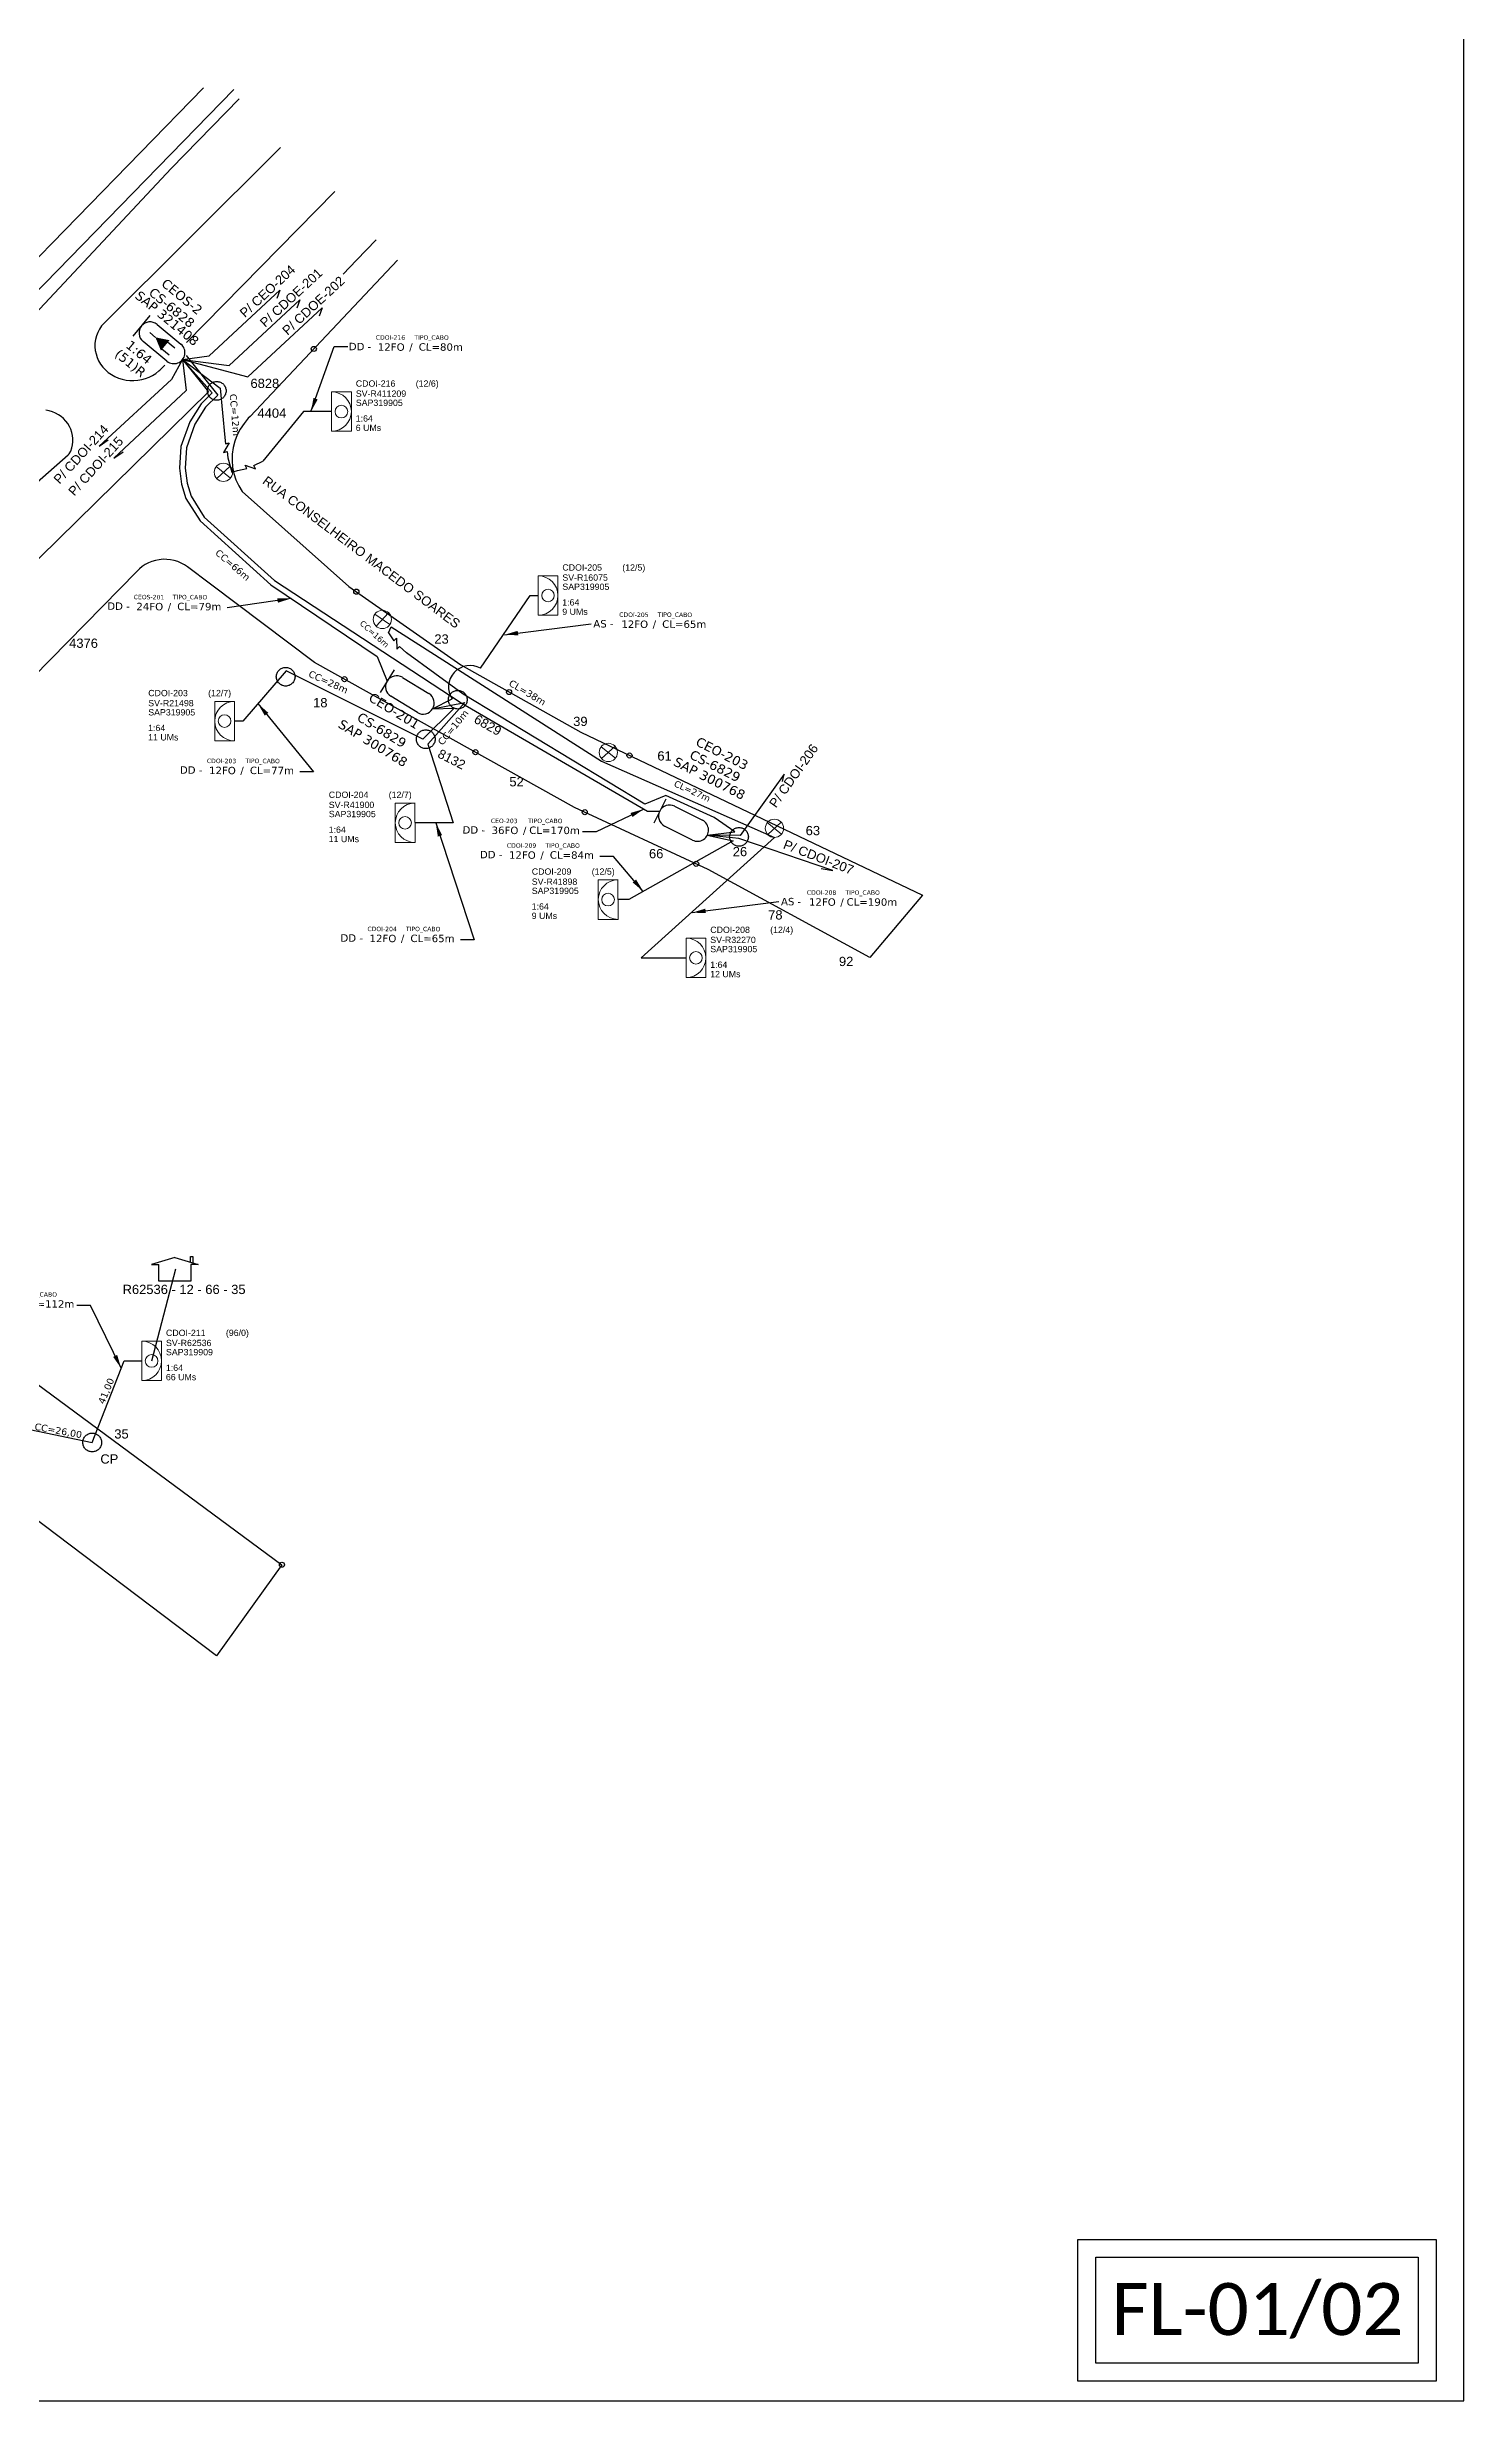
# Model space of a CAD drawing. Header units: millimetres. Extents: x 2479 to 4240, y 59 to 653.
# Drawn here: x 3110.6 to 3317.1, y 59.4 to 402.6 of the extents above; entities that cross this region are included whole.
import ezdxf
from ezdxf.enums import TextEntityAlignment as Align

# ---------------------------------------------------------------- set-up
doc = ezdxf.new("R2010")
doc.units = ezdxf.units.MM
doc.header["$LTSCALE"] = 0.1
doc.header["$MEASUREMENT"] = 0
doc.linetypes.add('PHANTOM2', pattern=[1.25, 0.625, -0.125, 0.125, -0.125, 0.125, -0.125])
doc.linetypes.add('UG', pattern=[3e-05, 1.5e-05, -5e-06, 0, -5e-06, 0, -5e-06])
for name, color, linetype in [('10.0-Cartográfico', 252, 'Continuous'), ('10.1-Caixas Subterrâneas', 5, 'Continuous'), ('10.3-Nome das Ruas', 252, 'Continuous'), ('20.4-CEOS', 1, 'Continuous'), ('20.5-CEO', 1, 'Continuous'), ('20.8-Legenda', 1, 'Continuous'), ('CAP a instalar', 1, 'Continuous'), ('CD a instalar', 1, 'Continuous'), ('label_cabos', 7, 'Continuous'), ('Legenda', 1, 'Continuous'), ('MUB_DIVISA', 7, 'Continuous'), ('MUB_NUMERACAO', 7, 'Continuous'), ('Subida Lateral', 5, 'Continuous')]:
    doc.layers.add(name, color=color, linetype=linetype)
for name, color, linetype, lineweight in [('10.4-Postes', 1, 'Continuous', 0), ("20.0-LEGENDA DOS CDO'S", 1, 'Continuous', 0), ('20.1-CDO_INTERIOR', 1, 'Continuous', 0)]:
    doc.layers.add(name, color=color, linetype=linetype, lineweight=lineweight)
doc.layers.add('10.5-Traçado Subterraneo', color=40, linetype='Continuous', plot=False)
doc.layers.add('EXTRA', color=50, linetype='Continuous', plot=False)
doc.styles.add('ARIAL', font='arial.ttf')
doc.styles.add('siredit', font='verdana.ttf')
doc.styles.get("Standard").update_dxf_attribs({"font": 'arial.ttf'})
doc.styles.add('WMF-Calibri0', font='calibri.ttf')
doc.linetypes.add('FENCELINE1', pattern='A,0.25,-0.1,[133,ltypeshp.shx,S=0.1,R=0,X=-0.1,Y=0],-0.1,1', length=1.45)
doc.dimstyles.new('CC', dxfattribs={"dimtxt": 1, "dimasz": 2, "dimexe": 0.18, "dimexo": 0.0625, "dimgap": 0.09, "dimtad": 0, "dimdec": 0, "dimrnd": 1, "dimzin": 0, "dimdsep": 46, "dimtxsty": 'siredit', "dimblk": 'NONE', "dimcen": 0, "dimse1": 1, "dimse2": 1, "dimsd1": 1, "dimsd2": 1, "dimclrt": 7, "dimadec": 0, "dimazin": 0, "dimtfac": 1, "dimtdec": 0, "dimtofl": 0, "dimtmove": 0, "dimatfit": 3, "dimfxl": 0, "dimtolj": 1, "dimtzin": 0, "dimarcsym": 0})
doc.dimstyles.new('CL', dxfattribs={"dimtxt": 1, "dimasz": 2, "dimexe": 0.18, "dimexo": 0.0625, "dimgap": 0.09, "dimtad": 0, "dimdec": 0, "dimrnd": 1, "dimzin": 0, "dimdsep": 46, "dimtxsty": 'siredit', "dimblk": 'NONE', "dimcen": 0, "dimse1": 1, "dimse2": 1, "dimsd1": 1, "dimsd2": 1, "dimclrt": 7, "dimadec": 0, "dimazin": 0, "dimtfac": 1, "dimtdec": 0, "dimtofl": 0, "dimtmove": 0, "dimatfit": 3, "dimfxl": 0, "dimtolj": 1, "dimtzin": 0, "dimarcsym": 0})

# ---------------------------------------------------------------- blocks, each defined once
blk = doc.blocks.new('DV')
at = {"linetype": 'Continuous'}
blk.add_circle((0, 0), 0.00000275, dxfattribs=at)
blk = doc.blocks.new('PTPT')
at = {"layer": '10.4-Postes', "color": 1, "linetype": 'PHANTOM2'}
for points in [[(-0.0000079, 0.0000104), (0.0000075, -0.000002)], [(0.000007, 0.0000109), (-0.0000074, -0.0000025)]]:
    blk.add_lwpolyline(points, dxfattribs=at)
at = {"layer": '10.4-Postes', "color": 1}
blk.add_circle((-0.0000002, 0.0000042), 0.00000987, dxfattribs=at)
blk = doc.blocks.new('MHMZ')
at = {"linetype": 'PHANTOM2'}
blk.add_circle((0, 0), 0.0000101, dxfattribs=at)
blk = doc.blocks.new('SURVEY_SURVEY')
for p, q in [((0.0000169, 0.0000264), (0.0000195, 0.0000264)), ((0.0000169, 0.0000205), (0.0000169, 0.0000264)), ((0.0000195, 0.0000264), (0.0000195, 0.0000198)), ((0, 0.0000254), (-0.0000251, 0.000018)), ((-0.0000251, 0.000018), (-0.0000173, 0.000018)), ((-0.0000172, 0), (-0.0000172, 0.0000179)), ((0.0000172, 0), (-0.0000172, 0)), ((0, 0.0000254), (0.0000251, 0.000018)), ((0.0000251, 0.000018), (0.0000172, 0.000018)), ((0.0000172, 0.000018), (0.0000172, 0))]:
    blk.add_line(p, q)
blk = doc.blocks.new('CEO_CT_DRT')
at = {"layer": '20.5-CEO', "color": 0}
for p, q in [((-1.56, 1.26), (1.8, 1.26)), ((1.8, -1.13), (-1.56, -1.13))]:
    blk.add_line(p, q, dxfattribs=at)
blk.add_lwpolyline([(-2.75, 1.51), (-2.75, -1.38)], dxfattribs=at)
for centre, start, end in [((-1.56, 0.07), 90, 270), ((1.8, 0.07), 270, 90)]:
    blk.add_arc(centre, 1.2, start, end, dxfattribs=at)
at = {"layer": '20.5-CEO', "color": 7, "style": 'siredit'}
for tag, p in [('CEO_Nº', (0.12, 5.61)), ('LOCAL', (0.12, 4.23)), ('SAP', (0.12, 2.97)), ('FIBRAS_RESERVA', (0.12, -1.94))]:
    blk.add_attdef(tag, text='', height=1.01, dxfattribs=at).set_placement(p, align=Align.TOP_CENTER)
blk = doc.blocks.new('CDOI_CT_ESQ')
at = {"layer": '20.1-CDO_INTERIOR', "color": 0, "lineweight": 18}
blk.add_lwpolyline([(-2.12, -2.13), (-2.12, 2.12), (0, 2.12), (0.01, -2.13)], close=True, dxfattribs=at)
blk.add_circle((-1.06, 0), 0.68, dxfattribs=at)
blk.add_arc((0.01, 0), 2.13, 90.0276, 270.0276, dxfattribs=at)
at = {"layer": "20.0-LEGENDA DOS CDO'S", "color": 0, "style": 'ARIAL'}
for tag, p in [('CDO_N', (-9.3, 2.69)), ('SAP', (-9.3, 0.61)), ('SURVEY', (-9.3, 1.6)), ('1:XX', (-9.31, -1.08)), ('UMS', (-9.31, -2.09))]:
    blk.add_attdef(tag, p, '', height=0.68, rotation=359.9724, dxfattribs=at)
blk.add_attdef('FIBRAS_UTILIZADAS', text='', height=0.68, rotation=359.9724, dxfattribs=at).set_placement((-1.59, 2.69), align=Align.CENTER)
blk = doc.blocks.new('CDOI_CT_DRT')
at = {"layer": '20.1-CDO_INTERIOR', "color": 0, "lineweight": 18}
blk.add_lwpolyline([(2.13, -2.13), (2.13, 2.12), (0, 2.12), (0, -2.13)], close=True, dxfattribs=at)
blk.add_circle((1.06, 0), 0.68, dxfattribs=at)
blk.add_arc((0, 0), 2.13, 269.9724, 89.9724, dxfattribs=at)
at = {"layer": "20.0-LEGENDA DOS CDO'S", "color": 0, "style": 'ARIAL'}
for tag, p in [('CDO_N', (2.61, 2.69)), ('SAP', (2.61, 0.61)), ('SURVEY', (2.61, 1.6)), ('1:XX', (2.6, -1.08)), ('UMS', (2.6, -2.09))]:
    blk.add_attdef(tag, p, '', height=0.68, rotation=359.9724, dxfattribs=at)
blk.add_attdef('FIBRAS_UTILIZADAS', text='', height=0.68, rotation=359.9724, dxfattribs=at).set_placement((10.32, 2.69), align=Align.CENTER)
blk = doc.blocks.new('CEOS_RP_CT_DRT')
at = {"layer": '20.4-CEOS', "color": 0}
for p, q in [((-4.54, 1.19), (-1.19, 1.19)), ((-1.19, -1.19), (-4.54, -1.19))]:
    blk.add_line(p, q, dxfattribs=at)
for points in [[(-5.73, -1.43), (-5.73, 1.44)], [(-3.79, 0), (-4.59, 0)], [(-2.47, 0.48), (-1.45, 0.48)], [(-2.47, -0.52), (-1.45, -0.52)]]:
    blk.add_lwpolyline(points, dxfattribs=at)
blk.add_lwpolyline([(-3.79, 0, 0, 1.47, 0), (-2.41, 0, 1.47, 1.47, 0)], format="xyseb", dxfattribs=at)
for centre, start, end in [((-4.54, 0), 90, 270), ((-1.19, 0), 270, 90)]:
    blk.add_arc(centre, 1.19, start, end, dxfattribs=at)
at = {"layer": '20.4-CEOS', "color": 7, "style": 'siredit'}
for tag, p in [('Nº_DA_CEOS', (-2.86, 5.6)), ('LOCAL', (-2.86, 4.24)), ('SAP', (-2.86, 2.78)), ('RACIO_SPLITAGEM', (-2.86, -1.88)), ('FIBRAS_SPLITTER', (-2.86, -3.58)), ('FIBRAS_TOP_C', (-2.86, -5.08)), ('RESERVA_FINAIS', (-2.86, -6.39))]:
    blk.add_attdef(tag, text='', height=1.01, dxfattribs=at).set_placement(p, align=Align.TOP_CENTER)
blk = doc.blocks.new('_None')
blk = doc.blocks.new('LEGENDA DOS CABOS')
at = {"layer": 'EXTRA', "color": 0, "style": 'siredit'}
for tag, p in [('ID', (4.6, 0.97)), ('XX', (9.03, 0.97))]:
    blk.add_attdef(tag, text='', height=0.48, rotation=359.69, dxfattribs=at).set_placement(p, align=Align.MIDDLE_CENTER)
at = {"layer": 'Legenda', "color": 0, "style": 'siredit'}
for tag, p in [('TIPO_CABO', (1.31, 0)), ('CABO', (4.69, -0.05)), ('/', (6.81, -0.05)), ('METROS', (10.03, -0.05))]:
    blk.add_attdef(tag, text='', height=0.8, rotation=359.69, dxfattribs=at).set_placement(p, align=Align.MIDDLE_CENTER)
blk = doc.blocks.new('*D19')
at = {"layer": 'Defpoints', "color": 0}
for p in [(3130.68, 351.99), (3121.33, 341.12), (3180.78, 308.91)]:
    blk.add_point(p, dxfattribs=at)
at = {"layer": 'label_cabos', "color": 7, "insert": (3137.67, 327.07), "char_height": 1, "attachment_point": 5, "rotation": 319.3075, "style": 'siredit'}
blk.add_mtext('\\A1;CC=66m', dxfattribs=at)
blk = doc.blocks.new('*D20')
at = {"layer": 'Defpoints', "color": 0}
for p in [(3134.99, 354.7), (3137.47, 354.9), (3135.97, 342.83)]:
    blk.add_point(p, dxfattribs=at)
at = {"layer": 'label_cabos', "color": 7, "insert": (3137.96, 348.97), "char_height": 1, "attachment_point": 5, "rotation": 274.7091, "style": 'siredit'}
blk.add_mtext('\\A1;CC=12m', dxfattribs=at)
blk = doc.blocks.new('*D21')
at = {"layer": 'Defpoints', "color": 0}
for p in [(3154.96, 323.1), (3166.91, 312.37), (3165.39, 310.67)]:
    blk.add_point(p, dxfattribs=at)
at = {"layer": 'label_cabos', "color": 7, "insert": (3158.32, 317.02), "char_height": 0.85, "attachment_point": 5, "rotation": 318.0482, "style": 'siredit'}
blk.add_mtext('\\A1;CC=16m', dxfattribs=at)
blk = doc.blocks.new('*D22')
at = {"layer": 'Defpoints', "color": 0}
for p in [(3163.67, 317.36), (3197.09, 298.77), (3196.61, 297.96)]:
    blk.add_point(p, dxfattribs=at)
at = {"layer": 'label_cabos', "color": 7, "insert": (3180.62, 308.47), "char_height": 1, "attachment_point": 5, "rotation": 329.5045, "style": 'siredit'}
blk.add_mtext('\\A1;CL=38m', dxfattribs=at)
blk = doc.blocks.new('*D25')
at = {"layer": 'Defpoints', "color": 0}
for p in [(3192.41, 299.74), (3216.61, 288.64), (3216.62, 288.67)]:
    blk.add_point(p, dxfattribs=at)
at = {"layer": 'label_cabos', "color": 7, "insert": (3204.64, 294.11), "char_height": 0.95, "attachment_point": 5, "rotation": 335.4288, "style": 'siredit'}
blk.add_mtext('\\A1;CL=27m', dxfattribs=at)
blk = doc.blocks.new('*D23')
at = {"layer": 'Defpoints', "color": 0}
for p in [(3171.31, 308.44), (3165.17, 300.89), (3166.72, 299.62)]:
    blk.add_point(p, dxfattribs=at)
at = {"layer": 'label_cabos', "color": 7, "insert": (3169.79, 303.39), "char_height": 1, "attachment_point": 5, "rotation": 50.8761, "style": 'siredit'}
blk.add_mtext('\\A1;CC=10m', dxfattribs=at)
blk = doc.blocks.new('*D26')
at = {"layer": 'Defpoints', "color": 0}
for p in [(3140.31, 313.34), (3141, 314.87), (3165.8, 301.68)]:
    blk.add_point(p, dxfattribs=at)
at = {"layer": 'label_cabos', "color": 7, "insert": (3151.6, 310.02), "char_height": 1, "attachment_point": 5, "rotation": 335.407, "style": 'siredit'}
blk.add_mtext('\\A1;CC=28m', dxfattribs=at)

msp = doc.modelspace()

# ---------------------------------------------------------------- linework, layer by layer
at = {"color": 0}
msp.add_line((3125.85, 211.03), (3129.35, 224.44), dxfattribs=at)
msp.add_lwpolyline([(2478.56, 59.39), (3317.13, 59.39), (3317.13, 653.39), (2478.56, 653.39), (2478.56, 59.39)])
for points in [[(3130.34, 357.02), (3134.21, 357.58), (3144.52, 367.15), (3144.08, 365.93)], [(3130.34, 357.02), (3137.15, 356.16), (3147.46, 365.74), (3147.02, 364.52)], [(3130.34, 357.02), (3139.88, 354.53), (3150.71, 364.59), (3150.27, 363.37)], [(3130.34, 357.02), (3128.73, 354.13), (3118.18, 344.4), (3119.52, 345.33)], [(3130.34, 357.02), (3130.86, 352.52), (3120.34, 342.65), (3121.67, 343.58)], [(3130.34, 357.02), (3134.66, 352.19), (3134.66, 352.19), (3133.07, 350.58), (3131.42, 347.96), (3130.12, 344.35), (3130.12, 344.35), (3129.92, 341.2), (3130.2, 338.85), (3130.85, 336.77), (3132.9, 333.52), (3143.24, 324.19), (3158.71, 313.72), (3160.18, 310.16)], [(3130.88, 357.62), (3135.47, 351.85), (3133.7, 350.08), (3132.16, 347.6), (3130.92, 344.18), (3130.73, 341.22), (3131, 339.02), (3131.6, 337.12), (3133.52, 334.05), (3143.76, 324.81), (3170.96, 306.98), (3170.96, 306.98), (3170.96, 306.98), (3198.11, 291.19), (3199.91, 291.18)], [(3166.8, 306.11), (3169.94, 306.19), (3165.35, 301.67), (3145.47, 311.64), (3139.12, 304.32), (3137.9, 304.32)], [(3217.79, 295.51), (3218.02, 296.57), (3211.61, 287.65), (3206.84, 287.68), (3206.84, 287.68)], [(3206.84, 287.68), (3210.59, 286.85), (3195.4, 278.29), (3193.82, 278.29)], [(3223.42, 282.82), (3225.13, 282.52), (3211.44, 287.19), (3206.84, 287.68)]]:
    msp.add_lwpolyline(points, dxfattribs=at)
at = {"color": 5}
for points in [[(3130.34, 357.02), (3134.14, 352.32), (3032.9, 252.92)], [(3027.74, 247.13), (3026.43, 243.54), (3032.92, 244.05), (3038.18, 243.59), (3051.25, 239.88), (3059.71, 235.4), (3108.1, 201.02), (3117.18, 199.13), (3121.82, 211.03), (3124.41, 211.03)]]:
    msp.add_lwpolyline(points, dxfattribs=at)
at = {"color": 0}
for points in [[(3260.84, 82.95), (3313.06, 82.95), (3313.06, 62.29), (3260.84, 62.29)], [(3263.45, 80.34), (3310.45, 80.34), (3310.45, 64.9), (3263.45, 64.9)]]:
    msp.add_lwpolyline(points, close=True, dxfattribs=at)
at = {"layer": '10.0-Cartográfico', "color": 0}
for points in [[(3133.41, 396.66), (3069.09, 330.66), (2987.09, 249.19), (2968.86, 230.41)], [(2971.47, 228.32), (2989.63, 247.03), (3071.63, 328.5), (3137.81, 396.41)], [(3138.6, 395.03), (3128.68, 384.89), (3086.83, 340.19), (3042.9, 297.56), (2998.37, 252.63), (2973.67, 226.91)], [(3144.62, 387.96), (3118.53, 361.93), (3118.23, 361.48), (3117.99, 360.99), (3117.79, 360.48), (3117.66, 359.97), (3117.58, 359.43), (3117.58, 358.9), (3117.62, 358.37), (3117.74, 357.85), (3117.9, 357.33), (3118.12, 356.84), (3118.4, 356.37), (3118.72, 355.93), (3119.11, 355.52), (3119.52, 355.16), (3119.99, 354.84), (3120.48, 354.56), (3121, 354.34), (3121.54, 354.16), (3122.11, 354.03), (3122.67, 353.97), (3123.25, 353.96), (3123.83, 354.01), (3124.4, 354.11), (3124.95, 354.26), (3125.48, 354.46), (3125.98, 354.72), (3126.46, 355.02), (3126.89, 355.38), (3127.04, 355.5)], [(3130.94, 359.5), (3152.54, 381.55)], [(3158.55, 374.5), (3155.71, 371.52), (3153.75, 369.49)], [(3161.67, 371.52), (3140.19, 348.73), (3139.93, 348.47), (3139.31, 347.71), (3138.76, 346.89), (3138.33, 346.04), (3137.97, 345.13), (3137.73, 344.2), (3137.6, 343.26), (3137.57, 342.31), (3137.65, 341.35), (3137.84, 340.41), (3138.14, 339.5), (3138.53, 338.61), (3139.02, 337.78), (3154.6, 323.95), (3170.89, 312.5), (3188.39, 302.69), (3238.19, 278.92), (3230.53, 269.84), (3206.98, 282.7), (3187.48, 291.73), (3149.6, 312.86), (3134.43, 324.29), (3131.08, 326.81), (3130.65, 327.11), (3130.17, 327.36), (3129.67, 327.58), (3129.14, 327.74), (3128.6, 327.85), (3128.06, 327.9), (3127.51, 327.91), (3126.96, 327.85), (3126.42, 327.75), (3125.89, 327.6), (3125.39, 327.38), (3124.91, 327.13), (3124.47, 326.84), (3124.05, 326.5), (3123.69, 326.12), (3118.67, 321.02), (3106.03, 308.15)], [(3127.04, 355.5), (3127.76, 356.24)], [(3092.67, 324.67), (3113.7, 343.12), (3113.83, 343.28), (3114.05, 343.7), (3114.2, 344.14), (3114.31, 344.59), (3114.37, 345.05), (3114.37, 345.51), (3114.32, 345.97), (3114.22, 346.42), (3114.07, 346.87), (3113.88, 347.28), (3113.64, 347.69), (3113.35, 348.07), (3113.01, 348.42), (3112.65, 348.72), (3112.25, 348.99), (3111.82, 349.23), (3111.37, 349.42), (3110.89, 349.57), (3110.42, 349.67)], [(3053.31, 248.91), (3144.84, 181.31), (3135.29, 168.01), (3069.47, 217.8)]]:
    msp.add_lwpolyline(points, dxfattribs=at)
at = {"layer": '10.5-Traçado Subterraneo', "color": 0, "linetype": 'UG'}
for points in [[(3136.3, 340.6), (3136.3, 340.6)], [(3165.8, 301.68), (3165.8, 301.68)]]:
    msp.add_lwpolyline(points, dxfattribs=at)
at = {"layer": 'CAP a instalar', "color": 0, "linetype": 'FENCELINE1', "ltscale": 30}
for p, q in [((3136.97, 342.7), (3137.52, 340.6)), ((3137.52, 340.6), (3138.34, 340.84)), ((3160.37, 317.18), (3160.74, 318.08)), ((3160.74, 318.08), (3160.74, 318.08)), ((3160.74, 318.08), (3191.43, 298.46)), ((3191.43, 298.46), (3216.62, 287.34)), ((3216.62, 287.34), (3197.22, 269.8)), ((3197.22, 269.8), (3203.75, 269.8))]:
    msp.add_line(p, q, dxfattribs=at)
at = {"layer": 'CD a instalar', "color": 0, "linetype": 'ByBlock'}
for p, q in [((3130.34, 357.02), (3135.81, 352.88)), ((3135.81, 352.88), (3136.51, 345.66)), ((3147.98, 349.45), (3142.03, 342.21)), ((3152.08, 349.45), (3147.98, 349.45)), ((3173.79, 312.02), (3181.01, 322.63)), ((3181.01, 322.63), (3182.2, 322.63)), ((3171.26, 308.26), (3162.98, 314.25)), ((3171.48, 307.05), (3166.08, 300.97)), ((3166.8, 306.11), (3169.64, 307.56)), ((3166.8, 306.11), (3171.48, 307.05)), ((3169.64, 307.56), (3169.64, 307.56)), ((3197.75, 292.23), (3171.26, 308.26)), ((3166.08, 300.97), (3166.08, 300.97)), ((3166.08, 300.97), (3169.78, 289.49)), ((3200.78, 293.46), (3197.75, 292.23)), ((3207.85, 290.24), (3200.78, 293.46)), ((3169.78, 289.49), (3164.22, 289.49)), ((3210.87, 288.18), (3207.85, 290.24)), ((3206.84, 287.68), (3210.87, 288.18))]:
    msp.add_line(p, q, dxfattribs=at)
msp.add_arc((3172.25, 309.29), 3.13, 60.6235, 213.6148, dxfattribs=at)
at = {"layer": 'Subida Lateral', "color": 0}
for p, q in [((3137.12, 344.87), (3136.33, 343.49)), ((3136.33, 343.49), (3136.87, 343.63)), ((3136.51, 345.66), (3136.59, 344.73)), ((3136.59, 344.73), (3137.12, 344.87)), ((3136.87, 343.63), (3136.97, 342.7)), ((3138.34, 340.84), (3139.72, 341.15)), ((3139.72, 341.15), (3139.49, 341.65)), ((3139.49, 341.65), (3140.98, 341.11)), ((3140.75, 341.61), (3142.03, 342.21)), ((3140.98, 341.11), (3140.75, 341.61)), ((3160.37, 317.18), (3161.15, 316.02)), ((3161.15, 316.02), (3161.54, 316.41)), ((3161.54, 316.41), (3161.58, 314.83)), ((3161.58, 314.83), (3161.96, 315.22)), ((3161.96, 315.22), (3162.98, 314.25))]:
    msp.add_line(p, q, dxfattribs=at)

# ---------------------------------------------------------------- block references
at = {"color": 0, "xscale": 135000, "yscale": 135000, "zscale": 135000}
msp.add_blockref('SURVEY_SURVEY', (3129.22, 222.68), dxfattribs=at)
at = {"layer": '10.1-Caixas Subterrâneas', "color": 0, "xscale": 135000, "zscale": 135000}
for p, yscale, rotation in [((3135.33, 352.47), 135000, 317), ((3145.38, 310.79), 135000, 232), ((3170.47, 307.44), 135000, 237), ((3165.8, 301.68), 135000, 234), ((3211.46, 287.44), 134999.9999999999, 66), ((3117.18, 199.14), 135000, 52.99999999999997)]:
    msp.add_blockref('MHMZ', p, dxfattribs=dict(at, yscale=yscale, rotation=rotation))
at = {"layer": '10.4-Postes', "color": 0, "xscale": 135000, "yscale": 135000, "zscale": 135000}
for p in [(3136.33, 340.03), (3192.44, 299.18), (3216.65, 288.11)]:
    msp.add_blockref('PTPT', p, dxfattribs=at)
at = {"layer": '10.4-Postes', "color": 0, "xscale": 134999.9999999998, "yscale": 134999.9999999999, "zscale": 134999.9999999999, "rotation": 4.000000000000004}
msp.add_blockref('PTPT', (3159.54, 318.58), dxfattribs=at)
at = {"layer": '10.4-Postes', "color": 0, "xscale": 1.350000000000022, "yscale": 1.350000000000001, "zscale": 1.35}
for p, values in [((3137.9, 304.32), {'CDO_N': 'CDOI-203', 'FIBRAS_UTILIZADAS': '(12/7)', 'SURVEY': 'SV-R21498', 'SAP': 'SAP319905', '1:XX': '1:64', 'UMS': '11 UMs'}), ((3164.22, 289.49), {'CDO_N': 'CDOI-204', 'FIBRAS_UTILIZADAS': '(12/7)', 'SURVEY': 'SV-R41900', 'SAP': 'SAP319905', '1:XX': '1:64', 'UMS': '11 UMs'}), ((3193.81, 278.29), {'CDO_N': 'CDOI-209', 'FIBRAS_UTILIZADAS': '(12/5)', 'SURVEY': 'SV-R41898', 'SAP': 'SAP319905', '1:XX': '1:64', 'UMS': '9 UMs'})]:
    msp.add_blockref('CDOI_CT_ESQ', p, dxfattribs=at).add_auto_attribs(values)
at = {"layer": '20.1-CDO_INTERIOR', "color": 0, "xscale": 1.350000000000022, "yscale": 1.350000000000001, "zscale": 1.35}
for p, values in [((3152.08, 349.45), {'CDO_N': 'CDOI-216', 'FIBRAS_UTILIZADAS': '(12/6)', 'SURVEY': 'SV-R411209', 'SAP': 'SAP319905', '1:XX': '1:64', 'UMS': '6 UMs'}), ((3182.19, 322.63), {'CDO_N': 'CDOI-205', 'FIBRAS_UTILIZADAS': '(12/5)', 'SURVEY': 'SV-R16075', 'SAP': 'SAP319905', '1:XX': '1:64', 'UMS': '9 UMs'}), ((3203.75, 269.8), {'CDO_N': 'CDOI-208', 'FIBRAS_UTILIZADAS': '(12/4)', 'SURVEY': 'SV-R32270', 'SAP': 'SAP319905', '1:XX': '1:64', 'UMS': '12 UMs'})]:
    msp.add_blockref('CDOI_CT_DRT', p, dxfattribs=at).add_auto_attribs(values)
at = {"layer": '20.1-CDO_INTERIOR', "color": 5, "xscale": 1.350000000000022, "yscale": 1.350000000000001, "zscale": 1.35}
msp.add_blockref('CDOI_CT_DRT', (3124.41, 211.03), dxfattribs=at).add_auto_attribs({'CDO_N': 'CDOI-211', 'FIBRAS_UTILIZADAS': '(96/0)', 'SURVEY': 'SV-R62536', 'SAP': 'SAP319909', '1:XX': '1:64', 'UMS': '66 UMs'})
at = {"layer": '20.4-CEOS', "color": 0}
ref = msp.add_blockref('CEOS_RP_CT_DRT', (3130.34, 357.02), dxfattribs=dict(at, xscale=1.349999999999965, yscale=1.350000000000001, zscale=1.35, rotation=320.5104280456303))
ref.add_attrib('Nº_DA_CEOS', 'CEOS-2', dxfattribs={"color": 7, "height": 1.363, "rotation": 320.5104, "style": 'siredit'}).set_placement((3130.71, 366.73), align=Align.TOP_CENTER)
ref.add_attrib('LOCAL', 'CS-6828', dxfattribs={"color": 7, "height": 1.363, "rotation": 320.5104, "style": 'siredit'}).set_placement((3129.23, 365.13), align=Align.TOP_CENTER)
ref.add_attrib('SAP', 'SAP 321408', dxfattribs={"color": 7, "height": 1.363, "rotation": 320.5104, "style": 'siredit'}).set_placement((3128.53, 363.58), align=Align.TOP_CENTER)
ref.add_attrib('RACIO_SPLITAGEM', '1:64', dxfattribs={"color": 7, "height": 1.363, "rotation": 320.5104, "style": 'siredit'}).set_placement((3124.45, 358.62), align=Align.TOP_CENTER)
ref.add_attrib('FIBRAS_SPLITTER', '(51)R', dxfattribs={"color": 7, "height": 1.363, "rotation": 320.5104, "style": 'siredit'}).set_placement((3123.19, 357.05), align=Align.TOP_CENTER)
at = {"layer": '20.5-CEO', "color": 0}
ref = msp.add_blockref('CEO_CT_DRT', (3163.3, 308.14), dxfattribs=dict(at, xscale=1.34999999999994, yscale=1.350000000000001, zscale=1.35, rotation=328.5349636214434))
ref.add_attrib('CEO_Nº', 'CEO-201', dxfattribs={"color": 7, "height": 1.369, "rotation": 328.535, "style": 'siredit'}).set_placement((3161.57, 306.4), align=Align.TOP_CENTER)
ref.add_attrib('LOCAL', 'CS-6829', dxfattribs={"color": 7, "height": 1.369, "rotation": 328.535, "style": 'siredit'}).set_placement((3159.75, 303.6), align=Align.TOP_CENTER)
ref.add_attrib('SAP', 'SAP 300768', dxfattribs={"color": 7, "height": 1.369, "rotation": 328.535, "style": 'siredit'}).set_placement((3158.47, 301.69), align=Align.TOP_CENTER)
ref = msp.add_blockref('CEO_CT_DRT', (3203.19, 289.43), dxfattribs=dict(at, xscale=1.349999999999925, yscale=1.350000000000001, zscale=1.35, rotation=333.1597728127977))
ref.add_attrib('CEO_Nº', 'CEO-203', dxfattribs={"color": 7, "height": 1.369, "rotation": 333.1598, "style": 'siredit'}).set_placement((3209.31, 300.22), align=Align.TOP_CENTER)
ref.add_attrib('LOCAL', 'CS-6829', dxfattribs={"color": 7, "height": 1.369, "rotation": 333.1598, "style": 'siredit'}).set_placement((3208.29, 298.39), align=Align.TOP_CENTER)
ref.add_attrib('SAP', 'SAP 300768', dxfattribs={"color": 7, "height": 1.369, "rotation": 333.1598, "style": 'siredit'}).set_placement((3207.47, 296.59), align=Align.TOP_CENTER)
at = {"layer": 'label_cabos', "color": 0}
ref = msp.add_blockref('LEGENDA DOS CABOS', (3154.45, 358.93), dxfattribs=dict(at, xscale=1.350000000000022, yscale=1.350000000000001, zscale=1.35))
ref.add_attrib('ID', 'CDOI-216', dxfattribs={"layer": 'EXTRA', "color": 0, "height": 0.648, "rotation": 359.69, "style": 'siredit'}).set_placement((3160.66, 360.25), align=Align.MIDDLE_CENTER)
ref.add_attrib('CABO', '12FO', dxfattribs={"layer": '20.8-Legenda', "color": 0, "height": 1.08, "rotation": 359.69, "style": 'siredit'}).set_placement((3160.77, 358.86), align=Align.MIDDLE_CENTER)
ref.add_attrib('METROS', 'CL=80m', dxfattribs={"layer": '20.8-Legenda', "color": 0, "height": 1.08, "rotation": 359.69, "style": 'siredit'}).set_placement((3167.99, 358.86), align=Align.MIDDLE_CENTER)
ref.add_attrib('XX', 'TIPO_CABO', dxfattribs={"layer": 'EXTRA', "color": 0, "height": 0.648, "rotation": 359.69, "style": 'siredit'}).set_placement((3166.64, 360.25), align=Align.MIDDLE_CENTER)
ref.add_attrib('/', '/', dxfattribs={"layer": '20.8-Legenda', "color": 0, "height": 1.08, "rotation": 359.69, "style": 'siredit'}).set_placement((3163.64, 358.86), align=Align.MIDDLE_CENTER)
ref.add_attrib('TIPO_CABO', 'DD -', dxfattribs={"layer": '20.8-Legenda', "color": 0, "height": 1.08, "rotation": 359.69, "style": 'siredit'}).set_placement((3156.22, 358.93), align=Align.MIDDLE_CENTER)
ref = msp.add_blockref('LEGENDA DOS CABOS', (3119.25, 321.09), dxfattribs=dict(at, xscale=1.350000000000022, yscale=1.350000000000001, zscale=1.35))
ref.add_attrib('ID', 'CEOS-201', dxfattribs={"layer": 'EXTRA', "color": 0, "height": 0.648, "rotation": 359.69, "style": 'siredit'}).set_placement((3125.46, 322.4), align=Align.MIDDLE_CENTER)
ref.add_attrib('CABO', '24FO', dxfattribs={"layer": '20.8-Legenda', "color": 0, "height": 1.08, "rotation": 359.69, "style": 'siredit'}).set_placement((3125.57, 321.02), align=Align.MIDDLE_CENTER)
ref.add_attrib('METROS', 'CL=79m', dxfattribs={"layer": '20.8-Legenda', "color": 0, "height": 1.08, "rotation": 359.69, "style": 'siredit'}).set_placement((3132.79, 321.02), align=Align.MIDDLE_CENTER)
ref.add_attrib('XX', 'TIPO_CABO', dxfattribs={"layer": 'EXTRA', "color": 0, "height": 0.648, "rotation": 359.69, "style": 'siredit'}).set_placement((3131.44, 322.4), align=Align.MIDDLE_CENTER)
ref.add_attrib('/', '/', dxfattribs={"layer": '20.8-Legenda', "color": 0, "height": 1.08, "rotation": 359.69, "style": 'siredit'}).set_placement((3128.44, 321.02), align=Align.MIDDLE_CENTER)
ref.add_attrib('TIPO_CABO', 'DD -', dxfattribs={"layer": '20.8-Legenda', "color": 0, "height": 1.08, "rotation": 359.69, "style": 'siredit'}).set_placement((3121.02, 321.08), align=Align.MIDDLE_CENTER)
ref = msp.add_blockref('LEGENDA DOS CABOS', (3189.93, 318.52), dxfattribs=dict(at, xscale=1.350000000000022, yscale=1.350000000000001, zscale=1.35))
ref.add_attrib('ID', 'CDOI-205', dxfattribs={"layer": 'EXTRA', "color": 0, "height": 0.648, "rotation": 359.69, "style": 'siredit'}).set_placement((3196.14, 319.83), align=Align.MIDDLE_CENTER)
ref.add_attrib('CABO', '12FO', dxfattribs={"layer": '20.8-Legenda', "color": 0, "height": 1.08, "rotation": 359.69, "style": 'siredit'}).set_placement((3196.26, 318.45), align=Align.MIDDLE_CENTER)
ref.add_attrib('METROS', 'CL=65m', dxfattribs={"layer": '20.8-Legenda', "color": 0, "height": 1.08, "rotation": 359.69, "style": 'siredit'}).set_placement((3203.48, 318.45), align=Align.MIDDLE_CENTER)
ref.add_attrib('XX', 'TIPO_CABO', dxfattribs={"layer": 'EXTRA', "color": 0, "height": 0.648, "rotation": 359.69, "style": 'siredit'}).set_placement((3202.12, 319.83), align=Align.MIDDLE_CENTER)
ref.add_attrib('/', '/', dxfattribs={"layer": '20.8-Legenda', "color": 0, "height": 1.08, "rotation": 359.69, "style": 'siredit'}).set_placement((3199.12, 318.45), align=Align.MIDDLE_CENTER)
ref.add_attrib('TIPO_CABO', 'AS -', dxfattribs={"layer": '20.8-Legenda', "color": 0, "height": 1.08, "rotation": 359.69, "style": 'siredit'}).set_placement((3191.7, 318.51), align=Align.MIDDLE_CENTER)
ref = msp.add_blockref('LEGENDA DOS CABOS', (3129.83, 297.19), dxfattribs=dict(at, xscale=1.350000000000022, yscale=1.350000000000001, zscale=1.35))
ref.add_attrib('ID', 'CDOI-203', dxfattribs={"layer": 'EXTRA', "color": 0, "height": 0.648, "rotation": 359.69, "style": 'siredit'}).set_placement((3136.04, 298.51), align=Align.MIDDLE_CENTER)
ref.add_attrib('CABO', '12FO', dxfattribs={"layer": '20.8-Legenda', "color": 0, "height": 1.08, "rotation": 359.69, "style": 'siredit'}).set_placement((3136.16, 297.12), align=Align.MIDDLE_CENTER)
ref.add_attrib('METROS', 'CL=77m', dxfattribs={"layer": '20.8-Legenda', "color": 0, "height": 1.08, "rotation": 359.69, "style": 'siredit'}).set_placement((3143.38, 297.12), align=Align.MIDDLE_CENTER)
ref.add_attrib('XX', 'TIPO_CABO', dxfattribs={"layer": 'EXTRA', "color": 0, "height": 0.648, "rotation": 359.69, "style": 'siredit'}).set_placement((3142.02, 298.51), align=Align.MIDDLE_CENTER)
ref.add_attrib('/', '/', dxfattribs={"layer": '20.8-Legenda', "color": 0, "height": 1.08, "rotation": 359.69, "style": 'siredit'}).set_placement((3139.02, 297.12), align=Align.MIDDLE_CENTER)
ref.add_attrib('TIPO_CABO', 'DD -', dxfattribs={"layer": '20.8-Legenda', "color": 0, "height": 1.08, "rotation": 359.69, "style": 'siredit'}).set_placement((3131.6, 297.18), align=Align.MIDDLE_CENTER)
ref = msp.add_blockref('LEGENDA DOS CABOS', (3171.03, 288.46), dxfattribs=dict(at, xscale=1.350000000000022, yscale=1.350000000000001, zscale=1.35))
ref.add_attrib('ID', 'CEO-203', dxfattribs={"layer": 'EXTRA', "color": 0, "height": 0.648, "rotation": 359.69, "style": 'siredit'}).set_placement((3177.24, 289.77), align=Align.MIDDLE_CENTER)
ref.add_attrib('CABO', '36FO', dxfattribs={"layer": '20.8-Legenda', "color": 0, "height": 1.08, "rotation": 359.69, "style": 'siredit'}).set_placement((3177.35, 288.39), align=Align.MIDDLE_CENTER)
ref.add_attrib('METROS', 'CL=170m', dxfattribs={"layer": '20.8-Legenda', "color": 0, "height": 1.08, "rotation": 359.69, "style": 'siredit'}).set_placement((3184.57, 288.39), align=Align.MIDDLE_CENTER)
ref.add_attrib('XX', 'TIPO_CABO', dxfattribs={"layer": 'EXTRA', "color": 0, "height": 0.648, "rotation": 359.69, "style": 'siredit'}).set_placement((3183.22, 289.77), align=Align.MIDDLE_CENTER)
ref.add_attrib('/', '/', dxfattribs={"layer": '20.8-Legenda', "color": 0, "height": 1.08, "rotation": 359.69, "style": 'siredit'}).set_placement((3180.22, 288.39), align=Align.MIDDLE_CENTER)
ref.add_attrib('TIPO_CABO', 'DD -', dxfattribs={"layer": '20.8-Legenda', "color": 0, "height": 1.08, "rotation": 359.69, "style": 'siredit'}).set_placement((3172.8, 288.45), align=Align.MIDDLE_CENTER)
ref = msp.add_blockref('LEGENDA DOS CABOS', (3173.56, 284.86), dxfattribs=dict(at, xscale=1.350000000000022, yscale=1.350000000000001, zscale=1.35))
ref.add_attrib('ID', 'CDOI-209', dxfattribs={"layer": 'EXTRA', "color": 0, "height": 0.648, "rotation": 359.69, "style": 'siredit'}).set_placement((3179.77, 286.17), align=Align.MIDDLE_CENTER)
ref.add_attrib('CABO', '12FO', dxfattribs={"layer": '20.8-Legenda', "color": 0, "height": 1.08, "rotation": 359.69, "style": 'siredit'}).set_placement((3179.88, 284.79), align=Align.MIDDLE_CENTER)
ref.add_attrib('METROS', 'CL=84m', dxfattribs={"layer": '20.8-Legenda', "color": 0, "height": 1.08, "rotation": 359.69, "style": 'siredit'}).set_placement((3187.1, 284.79), align=Align.MIDDLE_CENTER)
ref.add_attrib('XX', 'TIPO_CABO', dxfattribs={"layer": 'EXTRA', "color": 0, "height": 0.648, "rotation": 359.69, "style": 'siredit'}).set_placement((3185.75, 286.17), align=Align.MIDDLE_CENTER)
ref.add_attrib('/', '/', dxfattribs={"layer": '20.8-Legenda', "color": 0, "height": 1.08, "rotation": 359.69, "style": 'siredit'}).set_placement((3182.75, 284.79), align=Align.MIDDLE_CENTER)
ref.add_attrib('TIPO_CABO', 'DD -', dxfattribs={"layer": '20.8-Legenda', "color": 0, "height": 1.08, "rotation": 359.69, "style": 'siredit'}).set_placement((3175.33, 284.85), align=Align.MIDDLE_CENTER)
ref = msp.add_blockref('LEGENDA DOS CABOS', (3217.28, 278.01), dxfattribs=dict(at, xscale=1.350000000000022, yscale=1.350000000000001, zscale=1.35))
ref.add_attrib('ID', 'CDOI-208', dxfattribs={"layer": 'EXTRA', "color": 0, "height": 0.648, "rotation": 359.69, "style": 'siredit'}).set_placement((3223.5, 279.32), align=Align.MIDDLE_CENTER)
ref.add_attrib('CABO', '12FO', dxfattribs={"layer": '20.8-Legenda', "color": 0, "height": 1.08, "rotation": 359.69, "style": 'siredit'}).set_placement((3223.61, 277.94), align=Align.MIDDLE_CENTER)
ref.add_attrib('METROS', 'CL=190m', dxfattribs={"layer": '20.8-Legenda', "color": 0, "height": 1.08, "rotation": 359.69, "style": 'siredit'}).set_placement((3230.83, 277.94), align=Align.MIDDLE_CENTER)
ref.add_attrib('XX', 'TIPO_CABO', dxfattribs={"layer": 'EXTRA', "color": 0, "height": 0.648, "rotation": 359.69, "style": 'siredit'}).set_placement((3229.48, 279.32), align=Align.MIDDLE_CENTER)
ref.add_attrib('/', '/', dxfattribs={"layer": '20.8-Legenda', "color": 0, "height": 1.08, "rotation": 359.69, "style": 'siredit'}).set_placement((3226.48, 277.94), align=Align.MIDDLE_CENTER)
ref.add_attrib('TIPO_CABO', 'AS -', dxfattribs={"layer": '20.8-Legenda', "color": 0, "height": 1.08, "rotation": 359.69, "style": 'siredit'}).set_placement((3219.06, 278), align=Align.MIDDLE_CENTER)
ref = msp.add_blockref('LEGENDA DOS CABOS', (3153.23, 272.7), dxfattribs=dict(at, xscale=1.350000000000022, yscale=1.350000000000001, zscale=1.35))
ref.add_attrib('ID', 'CDOI-204', dxfattribs={"layer": 'EXTRA', "color": 0, "height": 0.648, "rotation": 359.69, "style": 'siredit'}).set_placement((3159.44, 274.01), align=Align.MIDDLE_CENTER)
ref.add_attrib('CABO', '12FO', dxfattribs={"layer": '20.8-Legenda', "color": 0, "height": 1.08, "rotation": 359.69, "style": 'siredit'}).set_placement((3159.56, 272.63), align=Align.MIDDLE_CENTER)
ref.add_attrib('METROS', 'CL=65m', dxfattribs={"layer": '20.8-Legenda', "color": 0, "height": 1.08, "rotation": 359.69, "style": 'siredit'}).set_placement((3166.78, 272.63), align=Align.MIDDLE_CENTER)
ref.add_attrib('XX', 'TIPO_CABO', dxfattribs={"layer": 'EXTRA', "color": 0, "height": 0.648, "rotation": 359.69, "style": 'siredit'}).set_placement((3165.42, 274.01), align=Align.MIDDLE_CENTER)
ref.add_attrib('/', '/', dxfattribs={"layer": '20.8-Legenda', "color": 0, "height": 1.08, "rotation": 359.69, "style": 'siredit'}).set_placement((3162.42, 272.63), align=Align.MIDDLE_CENTER)
ref.add_attrib('TIPO_CABO', 'DD -', dxfattribs={"layer": '20.8-Legenda', "color": 0, "height": 1.08, "rotation": 359.69, "style": 'siredit'}).set_placement((3155.01, 272.69), align=Align.MIDDLE_CENTER)
at = {"layer": 'label_cabos', "color": 5}
ref = msp.add_blockref('LEGENDA DOS CABOS', (3097.34, 219.41), dxfattribs=dict(at, xscale=1.350000000000022, yscale=1.350000000000001, zscale=1.35))
ref.add_attrib('ID', 'CDOI-211', dxfattribs={"layer": 'EXTRA', "color": 0, "height": 0.648, "rotation": 359.69, "style": 'siredit'}).set_placement((3103.55, 220.73), align=Align.MIDDLE_CENTER)
ref.add_attrib('CABO', '12FO', dxfattribs={"layer": '20.8-Legenda', "color": 0, "height": 1.08, "rotation": 359.69, "style": 'siredit'}).set_placement((3103.67, 219.34), align=Align.MIDDLE_CENTER)
ref.add_attrib('METROS', 'CL=112m', dxfattribs={"layer": '20.8-Legenda', "color": 0, "height": 1.08, "rotation": 359.69, "style": 'siredit'}).set_placement((3110.89, 219.34), align=Align.MIDDLE_CENTER)
ref.add_attrib('XX', 'TIPO_CABO', dxfattribs={"layer": 'EXTRA', "color": 0, "height": 0.648, "rotation": 359.69, "style": 'siredit'}).set_placement((3109.53, 220.73), align=Align.MIDDLE_CENTER)
ref.add_attrib('/', '/', dxfattribs={"layer": '20.8-Legenda', "color": 0, "height": 1.08, "rotation": 359.69, "style": 'siredit'}).set_placement((3106.53, 219.34), align=Align.MIDDLE_CENTER)
ref.add_attrib('TIPO_CABO', 'DD -', dxfattribs={"layer": '20.8-Legenda', "color": 0, "height": 1.08, "rotation": 359.69, "style": 'siredit'}).set_placement((3099.12, 219.41), align=Align.MIDDLE_CENTER)
at = {"layer": 'MUB_DIVISA', "color": 0, "xscale": 135000, "yscale": 135000, "zscale": 135000}
for p in [(3149.48, 358.59), (3155.68, 323.19), (3153.96, 310.43), (3177.94, 308.55), (3173.03, 299.79), (3195.5, 299.3), (3188.97, 291.04), (3205.23, 283.51), (3144.84, 181.31)]:
    msp.add_blockref('DV', p, dxfattribs=at)

# ---------------------------------------------------------------- texts
at = {"color": 0}
for s, rotation, p in [('P/ CEO-204', 42.7636, (3139.45, 363.06)), ('P/ CDOE-201', 42.7636, (3142.4, 361.65)), ('P/ CDOE-202', 42.7636, (3145.65, 360.5)), ('P/ CDOI-214', 47.7599, (3112.42, 338.79)), ('P/ CDOI-215', 47.7599, (3114.57, 337.04)), ('P/ CDOI-206', 54.6401, (3216.85, 291.56)), ('P/ CDOI-207', 338.8256, (3217.79, 285.8))]:
    msp.add_text(s, height=1.35, rotation=rotation, dxfattribs=at).set_placement(p)
msp.add_text('R62536 - 12 - 66 - 35', height=1.35, dxfattribs=at).set_placement((3121.61, 220.78))
at = {"color": 0, "style": 'WMF-Calibri0'}
msp.add_text('FL-01/02', height=7.59, dxfattribs=at).set_placement((3265.74, 68.99))
at = {"layer": '10.1-Caixas Subterrâneas', "color": 0}
for s, p in [('6828', (3140.25, 352.89)), ('26', (3210.55, 284.62)), ('CP', (3118.37, 196.06))]:
    msp.add_text(s, height=1.35, dxfattribs=at).set_placement(p)
for s, rotation, p in [('6829', 330.4114, (3172.69, 304.19)), ('8132', 333.0735, (3167.4, 299.11))]:
    msp.add_text(s, height=1.35, rotation=rotation, dxfattribs=at).set_placement(p)
at = {"layer": '10.3-Nome das Ruas', "color": 0}
msp.add_text('RUA CONSELHEIRO MACEDO SOARES', height=1.35, rotation=322.9992, dxfattribs=at).set_placement((3141.88, 339.07))
at = {"layer": 'label_cabos', "color": 7, "char_height": 1, "attachment_point": 5, "style": 'siredit'}
for s, insert, rotation in [('\\A1;41,00', (3119.28, 206.62), 67.3879), ('\\A1;CC=26,00', (3112.23, 200.79), 349.6969)]:
    msp.add_mtext(s, dxfattribs=dict(at, insert=insert, rotation=rotation))
at = {"layer": 'MUB_NUMERACAO', "color": 0}
for s, p in [('4404', (3141.27, 348.55)), ('4376', (3113.82, 315)), ('23', (3167.05, 315.61)), ('18', (3149.38, 306.33)), ('39', (3187.29, 303.6)), ('61', (3199.56, 298.57)), ('52', (3177.99, 294.8)), ('63', (3221.18, 287.68)), ('66', (3198.34, 284.32)), ('78', (3215.71, 275.39)), ('92', (3226.03, 268.6)), ('35', (3120.4, 199.71))]:
    msp.add_text(s, height=1.35, dxfattribs=at).set_placement(p)

# ---------------------------------------------------------------- dimensions: what is measured, and where the dimension line sits
at = {"layer": 'label_cabos', "color": 0}
for p1, p2, distance, dimstyle, override, picture, middle in [((3135.97, 342.83), (3134.99, 354.7), -2.49, 'CC', {"dimpost": 'CC=<>m'}, '*D20', (3137.96, 348.97)), ((3163.67, 317.36), (3196.61, 297.96), 0.94, 'CL', {"dimpost": 'CL=<>m'}, '*D22', (3180.62, 308.47)), ((3171.31, 308.44), (3165.17, 300.89), 2.01, 'CC', {"dimpost": 'CC=<>m'}, '*D23', (3169.79, 303.39))]:
    dim = msp.add_aligned_dim(p1=p1, p2=p2, distance=distance, dimstyle=dimstyle, override=override, dxfattribs=at)
    dim.commit()
    dim.dimension.update_dxf_attribs({"geometry": picture, "text_midpoint": middle})
for base, p1, p2, angle, dimstyle, override, picture, middle in [((3121.33, 341.12), (3180.78, 308.91), (3130.68, 351.99), 139.3075, 'CC', {"dimpost": 'CC=<>m'}, '*D19', (3137.67, 327.07)), ((3165.39, 310.67), (3154.96, 323.1), (3166.91, 312.37), 318.0482, 'CC', {"dimtxt": 0.85, "dimpost": 'CC=<>m'}, '*D21', (3158.32, 317.02)), ((3141, 314.87), (3165.8, 301.68), (3140.31, 313.34), 155.407, 'CC', {"dimpost": 'CC=<>m'}, '*D26', (3151.6, 310.02)), ((3216.61, 288.64), (3192.41, 299.74), (3216.62, 288.67), 335.4288, 'CL', {"dimtxt": 0.95, "dimpost": 'CL=<>m'}, '*D25', (3204.64, 294.11))]:
    dim = msp.add_linear_dim(base=base, p1=p1, p2=p2, angle=angle, dimstyle=dimstyle, override=override, dxfattribs=at)
    dim.commit()
    dim.dimension.update_dxf_attribs({"geometry": picture, "text_midpoint": middle, "dimtype": 161})

# ---------------------------------------------------------------- leaders
for points in [[(3149.07, 349.45), (3152.45, 358.93), (3154.45, 358.93)], [(3146.18, 322.2), (3136.85, 320.81)], [(3177.26, 316.9), (3189.93, 318.52)], [(3141.33, 306.87), (3149.44, 296.91), (3147.44, 296.91)], [(3167.25, 289.49), (3172.84, 272.42), (3170.84, 272.42)], [(3197.59, 291.49), (3190.63, 288.18), (3188.63, 288.18)], [(3197.51, 279.48), (3193.16, 284.58), (3191.16, 284.58)], [(3204.61, 276.39), (3217.28, 278.01)]]:
    msp.add_leader(points, dimstyle='CC', override={"dimgap": 0.09, "dimtad": 0}, dxfattribs=at)
at = {"layer": 'label_cabos', "color": 5}
msp.add_leader([(3121.4, 209.96), (3116.95, 219.13), (3114.95, 219.13)], dimstyle='CC', override={"dimgap": 0.09, "dimtad": 0}, dxfattribs=at)

doc.saveas('drawing.dxf')
